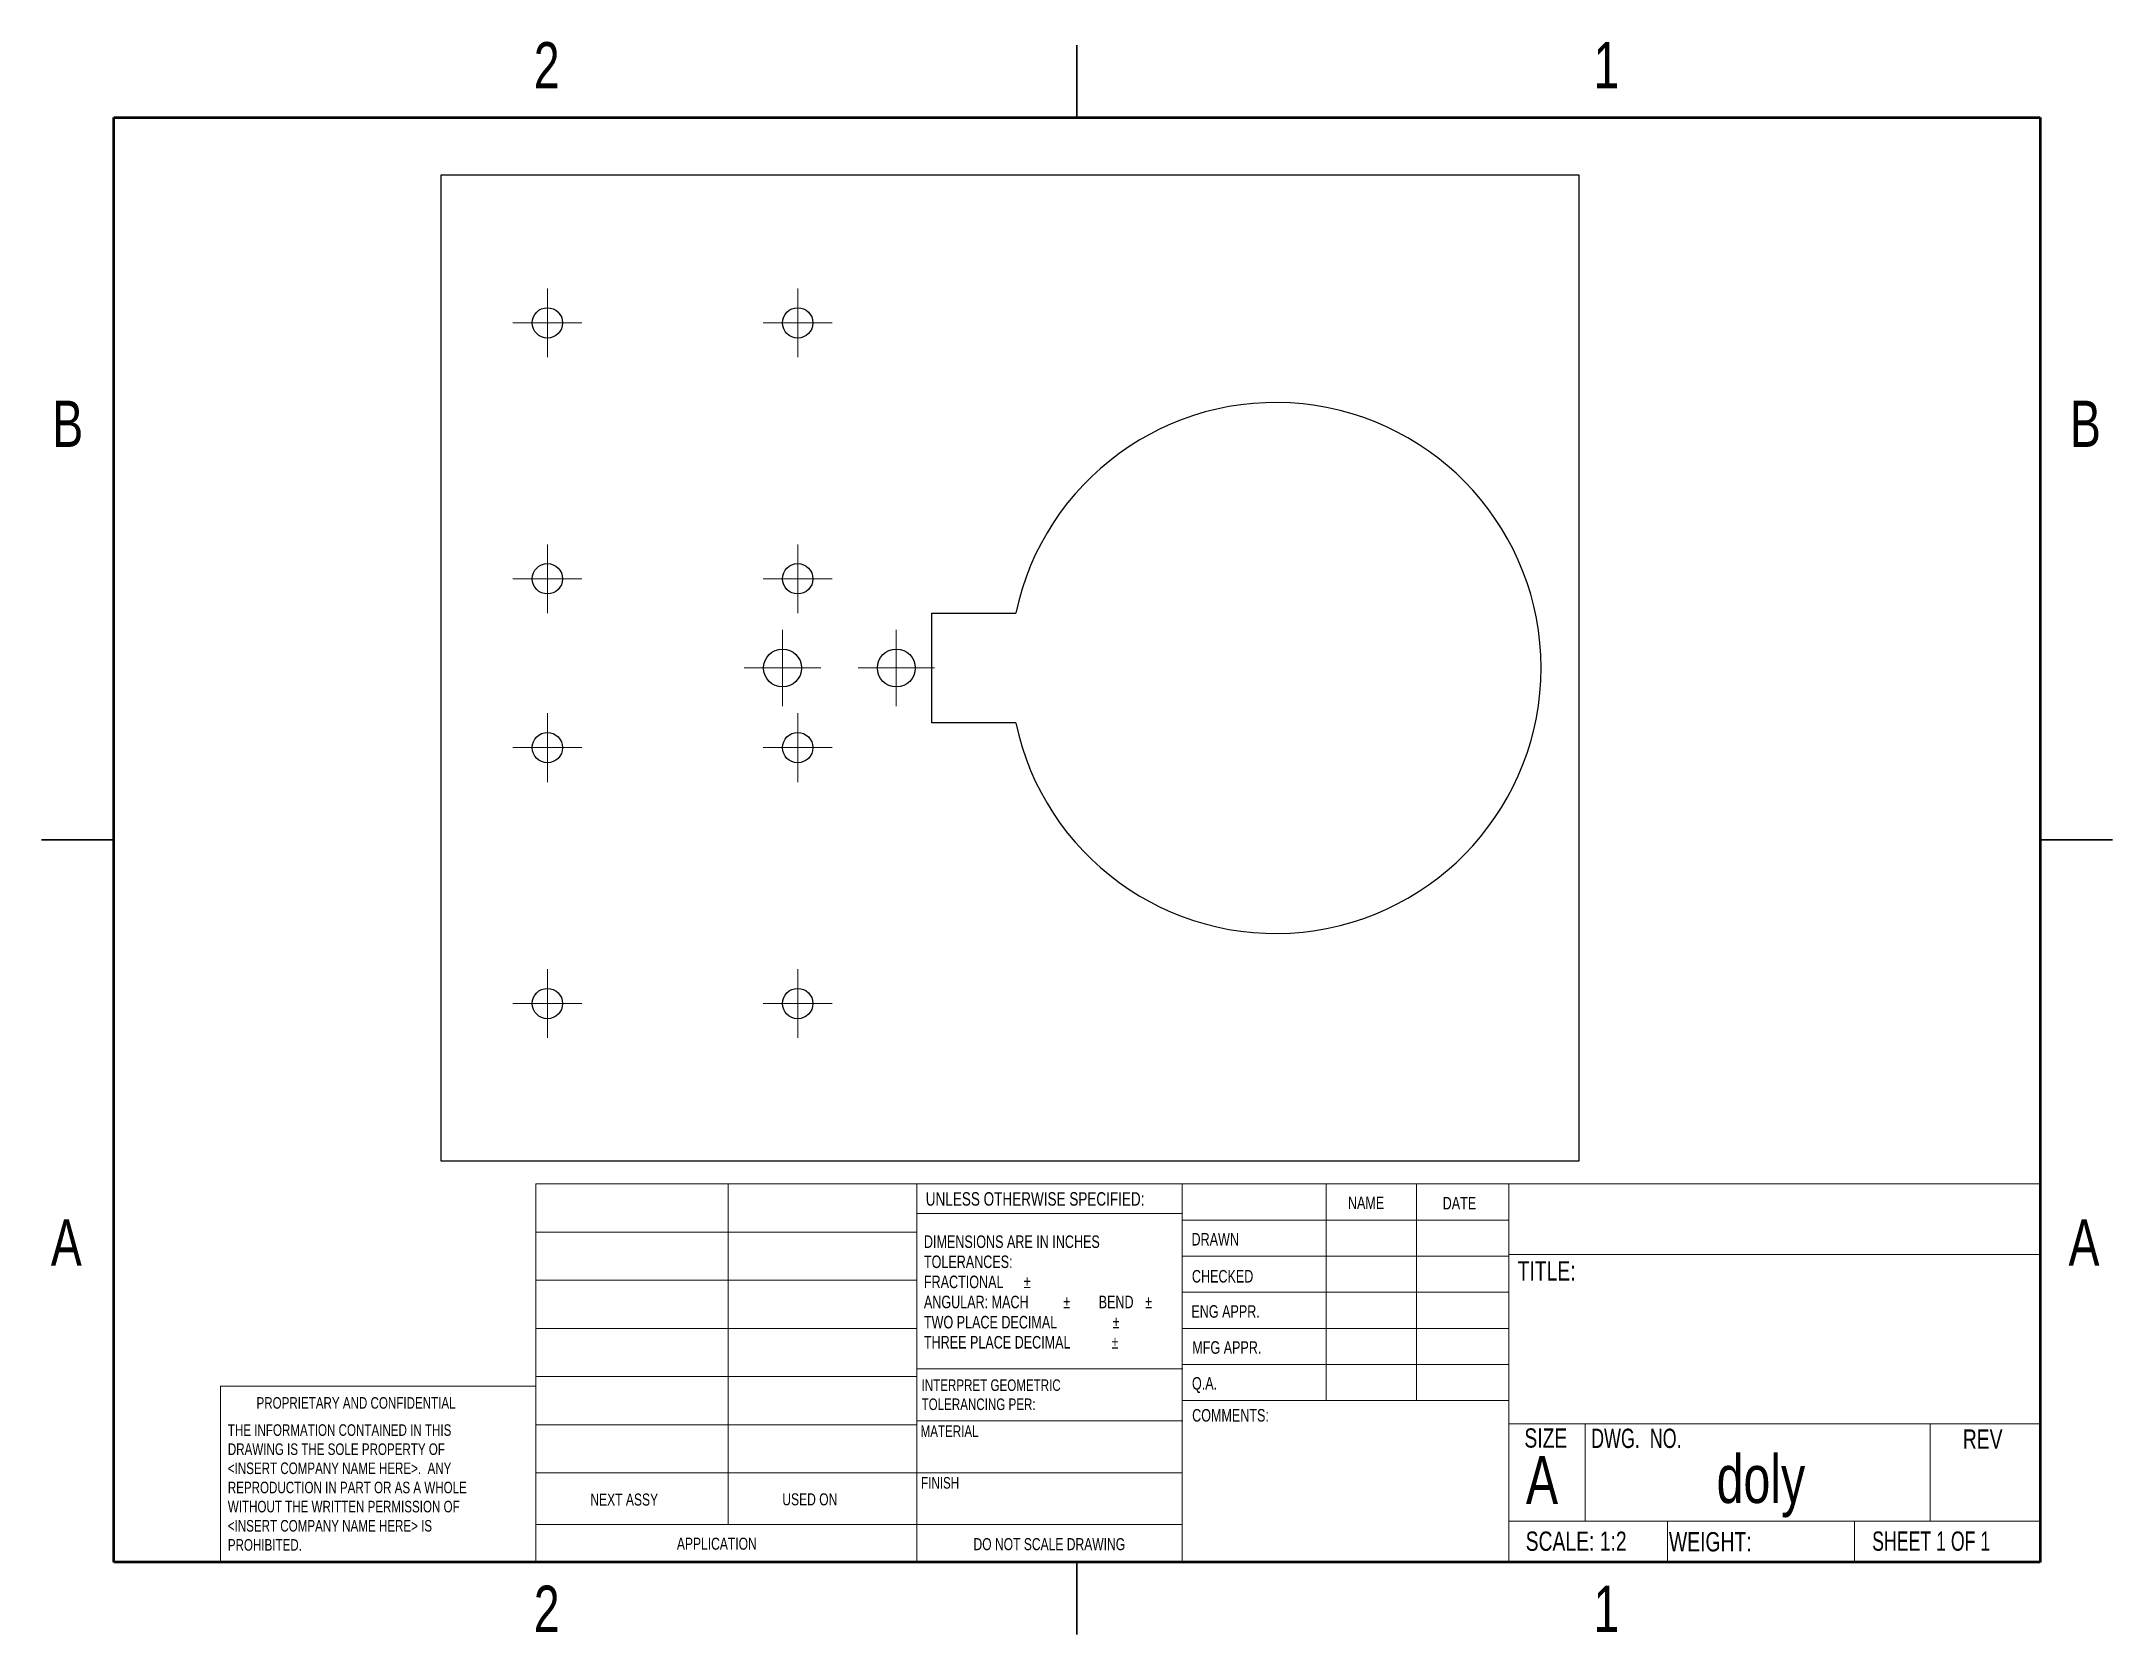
# Model space of a CAD drawing. Header units: millimetres. Extents: x 3 to 276, y 3 to 213.
import ezdxf

# ---------------------------------------------------------------- set-up
doc = ezdxf.new("R2010")
doc.units = ezdxf.units.MM
doc.styles.add('SLDTEXTSTYLE0', font='TXT', dxfattribs={"width": 0.75})
doc.styles.add('SLDTEXTSTYLE1', font='TXT', dxfattribs={"width": 0.6875})
doc.styles.add('SLDTEXTSTYLE2', font='TXT', dxfattribs={"width": 0.694444})

# ---------------------------------------------------------------- blocks, each defined once
blk = doc.blocks.new('SW_NOTE_0')
at = {"color": 0, "linetype": 'Continuous', "lineweight": 0, "char_height": 1.524, "attachment_point": 1, "style": 'SLDTEXTSTYLE0'}
for s, insert in [('INTERPRET GEOMETRIC', (0, 1.96)), ('TOLERANCING PER:', (0, -0.56))]:
    blk.add_mtext(s, dxfattribs=dict(at, insert=insert))
blk = doc.blocks.new('SW_NOTE_0_1')
at = {"color": 0, "linetype": 'Continuous', "lineweight": 0, "char_height": 1.651, "attachment_point": 1, "style": 'SLDTEXTSTYLE0'}
for s, insert in [('DIMENSIONS ARE IN INCHES', (0, 2.13)), ('TOLERANCES:', (0, -0.52)), ('FRACTIONAL', (0, -3.17)), ('%%p', (13.15, -3.17)), ('ANGULAR: MACH', (0, -5.82)), ('%%p', (18.37, -5.82)), ('BEND', (23.04, -5.82)), ('%%p', (29.16, -5.82)), ('TWO PLACE DECIMAL', (0, -8.48)), ('%%p', (24.88, -8.48)), ('THREE PLACE DECIMAL', (0, -11.13)), ('%%p', (24.73, -11.13))]:
    blk.add_mtext(s, dxfattribs=dict(at, insert=insert))
blk = doc.blocks.new('SW_NOTE_0_2')
at = {"color": 0, "linetype": 'Continuous', "lineweight": 0, "char_height": 1.524, "attachment_point": 1, "style": 'SLDTEXTSTYLE0'}
for s, insert in [('THE INFORMATION CONTAINED IN THIS', (0, 1.96)), ('DRAWING IS THE SOLE PROPERTY OF', (0, -0.56)), ('<INSERT COMPANY NAME HERE>.  ANY', (0, -3.08)), ('WITHOUT THE WRITTEN PERMISSION OF', (0, -8.13)), ('REPRODUCTION IN PART OR AS A WHOLE', (0, -5.61)), ('<INSERT COMPANY NAME HERE> IS', (0, -10.66)), ('PROHIBITED.', (0, -13.18))]:
    blk.add_mtext(s, dxfattribs=dict(at, insert=insert))
blk = doc.blocks.new('SW_CENTERMARKSYMBOL_0')
at = {"color": 0, "linetype": 'Continuous', "lineweight": 18}
for p, q in [((0, 2.54), (0, 5.04)), ((-2.54, 0), (-5.04, 0)), ((0, 0), (-2.54, 0)), ((0, 0), (0, 2.54)), ((0, 0), (0, -2.54)), ((0, 0), (2.54, 0)), ((2.54, 0), (5.04, 0)), ((0, -2.54), (0, -5.04))]:
    blk.add_line(p, q, dxfattribs=at)
blk = doc.blocks.new('SW_CENTERMARKSYMBOL_1')
at = {"color": 0, "linetype": 'Continuous', "lineweight": 18}
for p, q in [((0, 2.54), (0, 5.04)), ((-2.54, 0), (-5.04, 0)), ((0, 0), (-2.54, 0)), ((0, 0), (0, 2.54)), ((0, 0), (0, -2.54)), ((0, 0), (2.54, 0)), ((2.54, 0), (5.04, 0)), ((0, -2.54), (0, -5.04))]:
    blk.add_line(p, q, dxfattribs=at)
blk = doc.blocks.new('SW_CENTERMARKSYMBOL_2')
at = {"color": 0, "linetype": 'Continuous', "lineweight": 18}
for p, q in [((0, 2.54), (0, 4.54)), ((-2.54, 0), (-4.54, 0)), ((0, 0), (-2.54, 0)), ((0, 0), (0, 2.54)), ((0, 0), (0, -2.54)), ((0, 0), (2.54, 0)), ((2.54, 0), (4.54, 0)), ((0, -2.54), (0, -4.54))]:
    blk.add_line(p, q, dxfattribs=at)
blk = doc.blocks.new('SW_CENTERMARKSYMBOL_3')
at = {"color": 0, "linetype": 'Continuous', "lineweight": 18}
for p, q in [((0, 2.54), (0, 4.54)), ((-2.54, 0), (-4.54, 0)), ((0, 0), (-2.54, 0)), ((0, 0), (0, 2.54)), ((0, 0), (0, -2.54)), ((0, 0), (2.54, 0)), ((2.54, 0), (4.54, 0)), ((0, -2.54), (0, -4.54))]:
    blk.add_line(p, q, dxfattribs=at)
blk = doc.blocks.new('SW_CENTERMARKSYMBOL_4')
at = {"color": 0, "linetype": 'Continuous', "lineweight": 18}
for p, q in [((0, 2.54), (0, 4.54)), ((-2.54, 0), (-4.54, 0)), ((0, 0), (-2.54, 0)), ((0, 0), (0, 2.54)), ((0, 0), (0, -2.54)), ((0, 0), (2.54, 0)), ((2.54, 0), (4.54, 0)), ((0, -2.54), (0, -4.54))]:
    blk.add_line(p, q, dxfattribs=at)
blk = doc.blocks.new('SW_CENTERMARKSYMBOL_5')
at = {"color": 0, "linetype": 'Continuous', "lineweight": 18}
for p, q in [((0, 2.54), (0, 4.54)), ((-2.54, 0), (-4.54, 0)), ((0, 0), (-2.54, 0)), ((0, 0), (0, 2.54)), ((0, 0), (0, -2.54)), ((0, 0), (2.54, 0)), ((2.54, 0), (4.54, 0)), ((0, -2.54), (0, -4.54))]:
    blk.add_line(p, q, dxfattribs=at)
blk = doc.blocks.new('SW_CENTERMARKSYMBOL_6')
at = {"color": 0, "linetype": 'Continuous', "lineweight": 18}
for p, q in [((0, 2.54), (0, 4.54)), ((-2.54, 0), (-4.54, 0)), ((0, 0), (-2.54, 0)), ((0, 0), (0, 2.54)), ((0, 0), (0, -2.54)), ((0, 0), (2.54, 0)), ((2.54, 0), (4.54, 0)), ((0, -2.54), (0, -4.54))]:
    blk.add_line(p, q, dxfattribs=at)
blk = doc.blocks.new('SW_CENTERMARKSYMBOL_7')
at = {"color": 0, "linetype": 'Continuous', "lineweight": 18}
for p, q in [((0, 2.54), (0, 4.54)), ((-2.54, 0), (-4.54, 0)), ((0, 0), (-2.54, 0)), ((0, 0), (0, 2.54)), ((0, 0), (0, -2.54)), ((0, 0), (2.54, 0)), ((2.54, 0), (4.54, 0)), ((0, -2.54), (0, -4.54))]:
    blk.add_line(p, q, dxfattribs=at)
blk = doc.blocks.new('SW_CENTERMARKSYMBOL_8')
at = {"color": 0, "linetype": 'Continuous', "lineweight": 18}
for p, q in [((0, 2.54), (0, 4.54)), ((-2.54, 0), (-4.54, 0)), ((0, 0), (-2.54, 0)), ((0, 0), (0, 2.54)), ((0, 0), (0, -2.54)), ((0, 0), (2.54, 0)), ((2.54, 0), (4.54, 0)), ((0, -2.54), (0, -4.54))]:
    blk.add_line(p, q, dxfattribs=at)
blk = doc.blocks.new('SW_CENTERMARKSYMBOL_9')
at = {"color": 0, "linetype": 'Continuous', "lineweight": 18}
for p, q in [((0, 2.54), (0, 4.54)), ((-2.54, 0), (-4.54, 0)), ((0, 0), (-2.54, 0)), ((0, 0), (0, 2.54)), ((0, 0), (0, -2.54)), ((0, 0), (2.54, 0)), ((2.54, 0), (4.54, 0)), ((0, -2.54), (0, -4.54))]:
    blk.add_line(p, q, dxfattribs=at)

msp = doc.modelspace()

# ---------------------------------------------------------------- linework, layer by layer
at = {"color": 7, "linetype": 'Continuous', "lineweight": 25}
for p, q in [((139.7, 212.72), (139.7, 203.2)), ((139.7, 203.2), (139.7, 212.72)), ((55.88, 65.61), (55.88, 195.61)), ((55.88, 195.61), (205.88, 195.61)), ((205.88, 195.61), (205.88, 65.61)), ((120.58, 137.82), (131.63, 137.82)), ((120.58, 123.4), (120.58, 137.82)), ((131.63, 123.4), (120.58, 123.4)), ((3.17, 107.95), (12.7, 107.95)), ((12.7, 107.95), (3.17, 107.95)), ((276.23, 107.95), (266.7, 107.95)), ((266.7, 107.95), (276.23, 107.95)), ((205.88, 65.61), (55.88, 65.61)), ((139.7, 3.17), (139.7, 12.7)), ((139.7, 12.7), (139.7, 3.17))]:
    msp.add_line(p, q, dxfattribs=at)
at = {"color": 7, "linetype": 'Continuous', "lineweight": 50}
for p, q in [((12.7, 12.7), (12.7, 203.2)), ((12.7, 203.2), (266.7, 203.2)), ((266.7, 203.2), (266.7, 12.7)), ((266.7, 12.7), (12.7, 12.7))]:
    msp.add_line(p, q, dxfattribs=at)
at = {"color": 7, "linetype": 'Continuous', "lineweight": 18}
for p, q in [((68.35, 62.59), (266.7, 62.59)), ((68.35, 12.7), (68.35, 62.59)), ((93.7, 62.59), (93.7, 17.69)), ((118.57, 12.7), (118.57, 62.59)), ((153.55, 62.59), (153.55, 12.7)), ((172.56, 62.59), (172.56, 34.02)), ((184.46, 62.59), (184.46, 34.02)), ((196.63, 62.59), (196.63, 12.7)), ((153.55, 58.67), (118.57, 58.67)), ((153.55, 57.83), (196.63, 57.83)), ((68.35, 56.24), (118.57, 56.24)), ((153.55, 53.07), (196.63, 53.07)), ((196.63, 53.27), (266.7, 53.27)), ((68.35, 49.89), (118.57, 49.89)), ((153.55, 48.31), (196.63, 48.31)), ((68.35, 43.54), (118.57, 43.54)), ((196.63, 43.54), (153.55, 43.54)), ((196.63, 38.78), (153.55, 38.78)), ((26.77, 12.7), (26.77, 35.92)), ((68.35, 35.92), (26.77, 35.92)), ((68.35, 37.19), (118.57, 37.19)), ((118.57, 38.19), (153.66, 38.19)), ((196.63, 34.02), (153.66, 34.02)), ((68.35, 30.84), (118.57, 30.84)), ((118.57, 31.34), (153.66, 31.34)), ((196.63, 30.98), (266.7, 30.98)), ((206.68, 30.98), (206.68, 18.11)), ((252.17, 30.98), (252.17, 18.11)), ((68.35, 24.49), (118.57, 24.49)), ((118.57, 24.48), (153.55, 24.48)), ((68.35, 17.69), (153.55, 17.69)), ((196.63, 18.11), (266.7, 18.11)), ((217.54, 18.11), (217.54, 12.7)), ((242.22, 18.11), (242.22, 12.7))]:
    msp.add_line(p, q, dxfattribs=at)
at = {"color": 7, "linetype": 'Continuous', "lineweight": 25}
for centre, radius in [((69.88, 176.11), 2), ((102.88, 176.11), 2), ((69.88, 142.37), 2), ((102.88, 142.37), 2), ((100.88, 130.61), 2.5), ((115.88, 130.61), 2.5), ((69.88, 120.11), 2), ((102.88, 120.11), 2), ((69.88, 86.37), 2), ((102.88, 86.37), 2)]:
    msp.add_circle(centre, radius, dxfattribs=at)
msp.add_arc((165.88, 130.61), 35, 191.8872, 168.1128, dxfattribs=at)

# ---------------------------------------------------------------- block references
at = {"color": 7, "linetype": 'Continuous', "lineweight": 0}
for name, p in [('SW_CENTERMARKSYMBOL_3', (69.88, 176.11)), ('SW_CENTERMARKSYMBOL_4', (102.88, 176.11)), ('SW_CENTERMARKSYMBOL_2', (69.88, 142.37)), ('SW_CENTERMARKSYMBOL_5', (102.88, 142.37)), ('SW_CENTERMARKSYMBOL_1', (100.88, 130.61)), ('SW_CENTERMARKSYMBOL_0', (115.88, 130.61)), ('SW_CENTERMARKSYMBOL_7', (69.88, 120.11)), ('SW_CENTERMARKSYMBOL_6', (102.88, 120.11)), ('SW_CENTERMARKSYMBOL_8', (69.88, 86.37)), ('SW_CENTERMARKSYMBOL_9', (102.88, 86.37)), ('SW_NOTE_0_1', (119.52, 53.67)), ('SW_NOTE_0', (119.21, 34.86)), ('SW_NOTE_0_2', (27.75, 28.94))]:
    msp.add_blockref(name, p, dxfattribs=at)

# ---------------------------------------------------------------- texts
for s, insert, char_height, attachment_point, style in [('2', (69.79, 213.12), 6.1, 2, 'SLDTEXTSTYLE0'), ('1', (209.49, 213.12), 6.1, 2, 'SLDTEXTSTYLE0'), ('B', (6.65, 165.85), 6.1, 2, 'SLDTEXTSTYLE0'), ('B', (272.65, 165.85), 6.1, 2, 'SLDTEXTSTYLE0'), ('UNLESS OTHERWISE SPECIFIED:', (119.76, 61.5), 1.778, 1, 'SLDTEXTSTYLE0'), ('NAME', (175.42, 60.92), 1.651, 1, 'SLDTEXTSTYLE0'), ('DATE', (187.91, 60.88), 1.651, 1, 'SLDTEXTSTYLE0'), ('A', (6.46, 57.9), 6.1, 2, 'SLDTEXTSTYLE0'), ('A', (272.46, 57.9), 6.1, 2, 'SLDTEXTSTYLE0'), ('DRAWN', (154.8, 56.12), 1.651, 1, 'SLDTEXTSTYLE0'), ('TITLE:', (197.79, 52.39), 2.54, 1, 'SLDTEXTSTYLE0'), ('CHECKED', (154.85, 51.24), 1.651, 1, 'SLDTEXTSTYLE0'), ('ENG APPR.', (154.78, 46.6), 1.651, 1, 'SLDTEXTSTYLE0'), ('MFG APPR.', (154.9, 41.85), 1.651, 1, 'SLDTEXTSTYLE0'), ('Q.A.', (154.86, 37.12), 1.651, 1, 'SLDTEXTSTYLE0'), ('PROPRIETARY AND CONFIDENTIAL', (31.53, 34.48), 1.524, 1, 'SLDTEXTSTYLE0'), ('COMMENTS:', (154.88, 32.91), 1.651, 1, 'SLDTEXTSTYLE0'), ('MATERIAL', (119.08, 30.75), 1.524, 1, 'SLDTEXTSTYLE0'), ('SIZE', (198.68, 30.36), 2.54, 1, 'SLDTEXTSTYLE0'), ('DWG.  NO.', (207.48, 30.32), 2.54, 1, 'SLDTEXTSTYLE2'), ('REV', (256.48, 30.22), 2.54, 1, 'SLDTEXTSTYLE0'), ('A', (198.88, 26.72), 6.35, 1, 'SLDTEXTSTYLE0'), ('doly', (229.86, 26.87), 6.35, 2, 'SLDTEXTSTYLE0'), ('FINISH', (119.15, 23.94), 1.524, 1, 'SLDTEXTSTYLE0'), ('NEXT ASSY', (75.54, 21.77), 1.587, 1, 'SLDTEXTSTYLE0'), ('USED ON', (100.85, 21.8), 1.587, 1, 'SLDTEXTSTYLE0'), ('SCALE: 1:2', (198.85, 16.76), 2.54, 1, 'SLDTEXTSTYLE0'), ('WEIGHT:', (217.74, 16.68), 2.54, 1, 'SLDTEXTSTYLE0'), ('SHEET 1 OF 1', (244.53, 16.77), 2.54, 1, 'SLDTEXTSTYLE1'), ('APPLICATION', (86.95, 15.95), 1.5875, 1, 'SLDTEXTSTYLE0'), ('DO NOT SCALE DRAWING', (136.05, 15.89), 1.5875, 2, 'SLDTEXTSTYLE0'), ('2', (69.79, 9.62), 6.1, 2, 'SLDTEXTSTYLE0'), ('1', (209.49, 9.62), 6.1, 2, 'SLDTEXTSTYLE0')]:
    msp.add_mtext(s, dxfattribs=dict(at, insert=insert, char_height=char_height, attachment_point=attachment_point, style=style))

doc.saveas('drawing.dxf')
